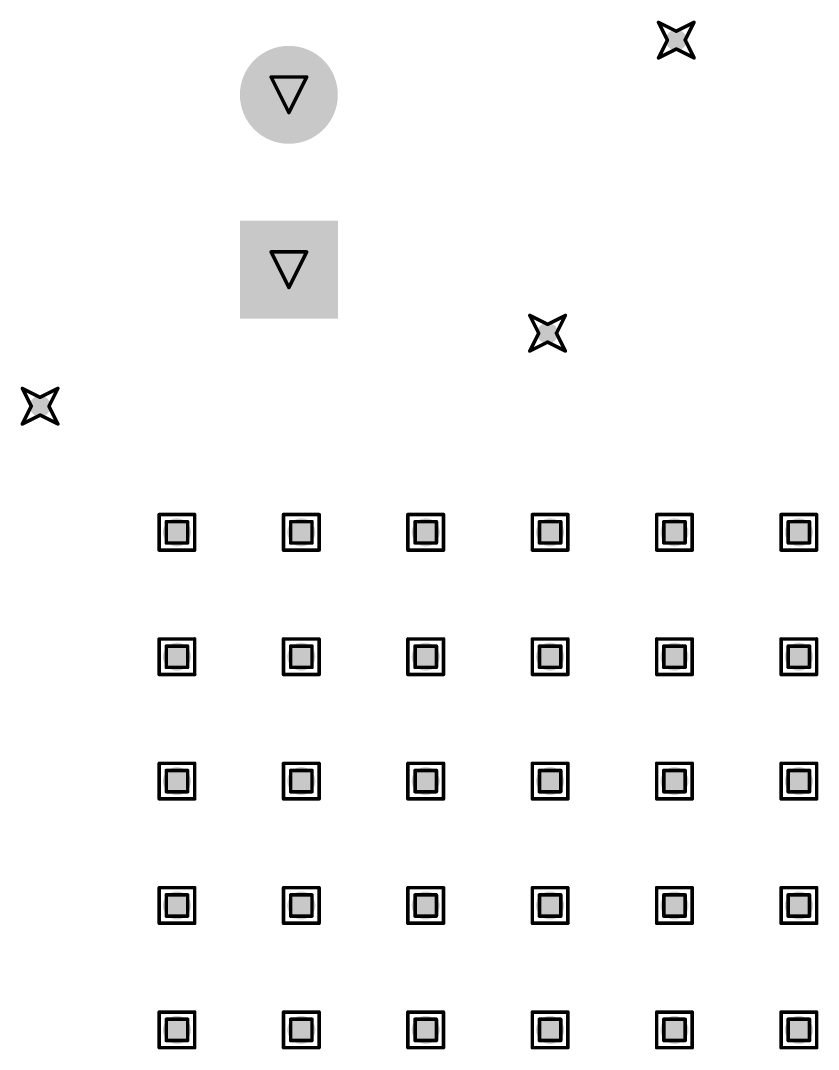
# Model space of a CAD drawing. Header units: millimetres. Extents: x -25 to 478, y -31 to 252.
# Drawn here: x 119.76 to 131.17, y 18.89 to 33.6 of the extents above; entities that cross this region are included whole.
import ezdxf

# ---------------------------------------------------------------- set-up
doc = ezdxf.new("R2010")
doc.units = ezdxf.units.MM
for name, color, linetype in [('DrillDrawing', 1, 'Continuous'), ('MultiLayer', 9, 'Continuous'), ('PadHoleLayer', 156, 'Continuous'), ('ViaHoleLayer', 16, 'Continuous')]:
    doc.layers.add(name, color=color, linetype=linetype)

# ---------------------------------------------------------------- blocks, each defined once
blk = doc.blocks.new('JST_B2B_EH_A_1499')
at = {"layer": 'MultiLayer'}
blk.add_hatch(color=9, dxfattribs=at).paths.add_polyline_path([(-1.95, 0.7), (-0.55, 0.7), (-0.55, -0.7), (-1.95, -0.7)])
h = blk.add_hatch(color=9, dxfattribs=at)
edge = h.paths.add_edge_path()
edge.add_arc((1.25, 0), 0.7, 0, 360)
at = {"layer": 'PadHoleLayer'}
h = blk.add_hatch(color=156, dxfattribs=at)
edge = h.paths.add_edge_path()
edge.add_arc((-1.25, 0), 0.45, 0, 360)
h = blk.add_hatch(color=156, dxfattribs=at)
edge = h.paths.add_edge_path()
edge.add_arc((1.25, 0), 0.45, 0, 360)

msp = doc.modelspace()

# ---------------------------------------------------------------- hatches: boundary and pattern name
at = {"layer": 'ViaHoleLayer'}
h = msp.add_hatch(color=16, dxfattribs=at)
edge = h.paths.add_edge_path()
edge.add_arc((129.134, 33.321), 0.15, 0, 360)
h = msp.add_hatch(color=16, dxfattribs=at)
edge = h.paths.add_edge_path()
edge.add_arc((127.294, 29.131), 0.15, 0, 360)
h = msp.add_hatch(color=16, dxfattribs=at)
edge = h.paths.add_edge_path()
edge.add_arc((120.04, 28.088), 0.15, 0, 360)
h = msp.add_hatch(color=16, dxfattribs=at)
edge = h.paths.add_edge_path()
edge.add_arc((121.996, 26.285), 0.2, 0, 360)
h = msp.add_hatch(color=16, dxfattribs=at)
edge = h.paths.add_edge_path()
edge.add_arc((123.774, 26.285), 0.2, 0, 360)
h = msp.add_hatch(color=16, dxfattribs=at)
edge = h.paths.add_edge_path()
edge.add_arc((125.552, 26.285), 0.2, 0, 360)
h = msp.add_hatch(color=16, dxfattribs=at)
edge = h.paths.add_edge_path()
edge.add_arc((127.33, 26.285), 0.2, 0, 360)
h = msp.add_hatch(color=16, dxfattribs=at)
edge = h.paths.add_edge_path()
edge.add_arc((129.108, 26.285), 0.2, 0, 360)
h = msp.add_hatch(color=16, dxfattribs=at)
edge = h.paths.add_edge_path()
edge.add_arc((130.886, 26.285), 0.2, 0, 360)
h = msp.add_hatch(color=16, dxfattribs=at)
edge = h.paths.add_edge_path()
edge.add_arc((121.996, 24.507), 0.2, 0, 360)
h = msp.add_hatch(color=16, dxfattribs=at)
edge = h.paths.add_edge_path()
edge.add_arc((123.774, 24.507), 0.2, 0, 360)
h = msp.add_hatch(color=16, dxfattribs=at)
edge = h.paths.add_edge_path()
edge.add_arc((125.552, 24.507), 0.2, 0, 360)
h = msp.add_hatch(color=16, dxfattribs=at)
edge = h.paths.add_edge_path()
edge.add_arc((127.33, 24.507), 0.2, 0, 360)
h = msp.add_hatch(color=16, dxfattribs=at)
edge = h.paths.add_edge_path()
edge.add_arc((129.108, 24.507), 0.2, 0, 360)
h = msp.add_hatch(color=16, dxfattribs=at)
edge = h.paths.add_edge_path()
edge.add_arc((130.886, 24.507), 0.2, 0, 360)
h = msp.add_hatch(color=16, dxfattribs=at)
edge = h.paths.add_edge_path()
edge.add_arc((121.996, 22.729), 0.2, 0, 360)
h = msp.add_hatch(color=16, dxfattribs=at)
edge = h.paths.add_edge_path()
edge.add_arc((123.774, 22.729), 0.2, 0, 360)
h = msp.add_hatch(color=16, dxfattribs=at)
edge = h.paths.add_edge_path()
edge.add_arc((125.552, 22.729), 0.2, 0, 360)
h = msp.add_hatch(color=16, dxfattribs=at)
edge = h.paths.add_edge_path()
edge.add_arc((127.33, 22.729), 0.2, 0, 360)
h = msp.add_hatch(color=16, dxfattribs=at)
edge = h.paths.add_edge_path()
edge.add_arc((129.108, 22.729), 0.2, 0, 360)
h = msp.add_hatch(color=16, dxfattribs=at)
edge = h.paths.add_edge_path()
edge.add_arc((130.886, 22.729), 0.2, 0, 360)
h = msp.add_hatch(color=16, dxfattribs=at)
edge = h.paths.add_edge_path()
edge.add_arc((121.996, 20.951), 0.2, 0, 360)
h = msp.add_hatch(color=16, dxfattribs=at)
edge = h.paths.add_edge_path()
edge.add_arc((123.774, 20.951), 0.2, 0, 360)
h = msp.add_hatch(color=16, dxfattribs=at)
edge = h.paths.add_edge_path()
edge.add_arc((125.552, 20.951), 0.2, 0, 360)
h = msp.add_hatch(color=16, dxfattribs=at)
edge = h.paths.add_edge_path()
edge.add_arc((127.33, 20.951), 0.2, 0, 360)
h = msp.add_hatch(color=16, dxfattribs=at)
edge = h.paths.add_edge_path()
edge.add_arc((129.108, 20.951), 0.2, 0, 360)
h = msp.add_hatch(color=16, dxfattribs=at)
edge = h.paths.add_edge_path()
edge.add_arc((130.886, 20.951), 0.2, 0, 360)
h = msp.add_hatch(color=16, dxfattribs=at)
edge = h.paths.add_edge_path()
edge.add_arc((121.996, 19.173), 0.2, 0, 360)
h = msp.add_hatch(color=16, dxfattribs=at)
edge = h.paths.add_edge_path()
edge.add_arc((123.774, 19.173), 0.2, 0, 360)
h = msp.add_hatch(color=16, dxfattribs=at)
edge = h.paths.add_edge_path()
edge.add_arc((125.552, 19.173), 0.2, 0, 360)
h = msp.add_hatch(color=16, dxfattribs=at)
edge = h.paths.add_edge_path()
edge.add_arc((127.33, 19.173), 0.2, 0, 360)
h = msp.add_hatch(color=16, dxfattribs=at)
edge = h.paths.add_edge_path()
edge.add_arc((129.108, 19.173), 0.2, 0, 360)
h = msp.add_hatch(color=16, dxfattribs=at)
edge = h.paths.add_edge_path()
edge.add_arc((130.886, 19.173), 0.2, 0, 360)

# ---------------------------------------------------------------- linework, layer by layer
at = {"layer": 'DrillDrawing', "const_width": 0.0508}
for points in [[(128.88, 33.575), (129.134, 33.448)], [(128.88, 33.575), (129.007, 33.321)], [(129.134, 33.448), (129.388, 33.575)], [(129.261, 33.321), (129.388, 33.575)], [(128.88, 33.067), (129.007, 33.321)], [(129.261, 33.321), (129.388, 33.067)], [(128.88, 33.067), (129.134, 33.194)], [(129.134, 33.194), (129.388, 33.067)], [(123.342, 32.793), (123.85, 32.793)], [(123.342, 32.793), (123.596, 32.285)], [(123.596, 32.285), (123.85, 32.793)], [(123.342, 30.293), (123.85, 30.293)], [(123.342, 30.293), (123.596, 29.785)], [(123.596, 29.785), (123.85, 30.293)], [(127.04, 29.385), (127.294, 29.258)], [(127.04, 29.385), (127.167, 29.131)], [(127.294, 29.258), (127.548, 29.385)], [(127.421, 29.131), (127.548, 29.385)], [(127.04, 28.877), (127.167, 29.131)], [(127.421, 29.131), (127.548, 28.877)], [(127.04, 28.877), (127.294, 29.004)], [(127.294, 29.004), (127.548, 28.877)], [(119.786, 28.342), (120.04, 28.215)], [(119.786, 28.342), (119.913, 28.088)], [(120.04, 28.215), (120.294, 28.342)], [(120.167, 28.088), (120.294, 28.342)], [(119.786, 27.834), (119.913, 28.088)], [(120.167, 28.088), (120.294, 27.834)], [(119.786, 27.834), (120.04, 27.961)], [(120.04, 27.961), (120.294, 27.834)], [(121.742, 26.539), (122.25, 26.539)], [(121.742, 26.031), (121.742, 26.539)], [(122.25, 26.031), (122.25, 26.539)], [(123.52, 26.539), (124.028, 26.539)], [(123.52, 26.031), (123.52, 26.539)], [(124.028, 26.031), (124.028, 26.539)], [(125.298, 26.539), (125.806, 26.539)], [(125.298, 26.031), (125.298, 26.539)], [(125.806, 26.031), (125.806, 26.539)], [(127.076, 26.539), (127.584, 26.539)], [(127.076, 26.031), (127.076, 26.539)], [(127.584, 26.031), (127.584, 26.539)], [(128.854, 26.539), (129.362, 26.539)], [(128.854, 26.031), (128.854, 26.539)], [(129.362, 26.031), (129.362, 26.539)], [(130.632, 26.539), (131.14, 26.539)], [(130.632, 26.031), (130.632, 26.539)], [(131.14, 26.031), (131.14, 26.539)], [(121.844, 26.437), (122.149, 26.437)], [(121.844, 26.133), (121.844, 26.437)], [(122.149, 26.133), (122.149, 26.437)], [(123.622, 26.437), (123.927, 26.437)], [(123.622, 26.133), (123.622, 26.437)], [(123.927, 26.133), (123.927, 26.437)], [(125.4, 26.437), (125.705, 26.437)], [(125.4, 26.133), (125.4, 26.437)], [(125.705, 26.133), (125.705, 26.437)], [(127.178, 26.437), (127.483, 26.437)], [(127.178, 26.133), (127.178, 26.437)], [(127.483, 26.133), (127.483, 26.437)], [(128.956, 26.437), (129.261, 26.437)], [(128.956, 26.133), (128.956, 26.437)], [(129.261, 26.133), (129.261, 26.437)], [(130.734, 26.437), (131.039, 26.437)], [(130.734, 26.133), (130.734, 26.437)], [(131.039, 26.133), (131.039, 26.437)], [(121.742, 26.031), (122.25, 26.031)], [(121.844, 26.133), (122.149, 26.133)], [(123.52, 26.031), (124.028, 26.031)], [(123.622, 26.133), (123.927, 26.133)], [(125.298, 26.031), (125.806, 26.031)], [(125.4, 26.133), (125.705, 26.133)], [(127.076, 26.031), (127.584, 26.031)], [(127.178, 26.133), (127.483, 26.133)], [(128.854, 26.031), (129.362, 26.031)], [(128.956, 26.133), (129.261, 26.133)], [(130.632, 26.031), (131.14, 26.031)], [(130.734, 26.133), (131.039, 26.133)], [(121.742, 24.761), (122.25, 24.761)], [(121.742, 24.253), (121.742, 24.761)], [(122.25, 24.253), (122.25, 24.761)], [(123.52, 24.761), (124.028, 24.761)], [(123.52, 24.253), (123.52, 24.761)], [(124.028, 24.253), (124.028, 24.761)], [(125.298, 24.761), (125.806, 24.761)], [(125.298, 24.253), (125.298, 24.761)], [(125.806, 24.253), (125.806, 24.761)], [(127.076, 24.761), (127.584, 24.761)], [(127.076, 24.253), (127.076, 24.761)], [(127.584, 24.253), (127.584, 24.761)], [(128.854, 24.761), (129.362, 24.761)], [(128.854, 24.253), (128.854, 24.761)], [(129.362, 24.253), (129.362, 24.761)], [(130.632, 24.761), (131.14, 24.761)], [(130.632, 24.253), (130.632, 24.761)], [(131.14, 24.253), (131.14, 24.761)], [(121.844, 24.659), (122.149, 24.659)], [(121.844, 24.355), (121.844, 24.659)], [(122.149, 24.355), (122.149, 24.659)], [(123.622, 24.659), (123.927, 24.659)], [(123.622, 24.355), (123.622, 24.659)], [(123.927, 24.355), (123.927, 24.659)], [(125.4, 24.659), (125.705, 24.659)], [(125.4, 24.355), (125.4, 24.659)], [(125.705, 24.355), (125.705, 24.659)], [(127.178, 24.659), (127.483, 24.659)], [(127.178, 24.355), (127.178, 24.659)], [(127.483, 24.355), (127.483, 24.659)], [(128.956, 24.659), (129.261, 24.659)], [(128.956, 24.355), (128.956, 24.659)], [(129.261, 24.355), (129.261, 24.659)], [(130.734, 24.659), (131.039, 24.659)], [(130.734, 24.355), (130.734, 24.659)], [(131.039, 24.355), (131.039, 24.659)], [(121.742, 24.253), (122.25, 24.253)], [(121.844, 24.355), (122.149, 24.355)], [(123.52, 24.253), (124.028, 24.253)], [(123.622, 24.355), (123.927, 24.355)], [(125.298, 24.253), (125.806, 24.253)], [(125.4, 24.355), (125.705, 24.355)], [(127.076, 24.253), (127.584, 24.253)], [(127.178, 24.355), (127.483, 24.355)], [(128.854, 24.253), (129.362, 24.253)], [(128.956, 24.355), (129.261, 24.355)], [(130.632, 24.253), (131.14, 24.253)], [(130.734, 24.355), (131.039, 24.355)], [(121.742, 22.983), (122.25, 22.983)], [(121.742, 22.475), (121.742, 22.983)], [(122.25, 22.475), (122.25, 22.983)], [(123.52, 22.983), (124.028, 22.983)], [(123.52, 22.475), (123.52, 22.983)], [(124.028, 22.475), (124.028, 22.983)], [(125.298, 22.983), (125.806, 22.983)], [(125.298, 22.475), (125.298, 22.983)], [(125.806, 22.475), (125.806, 22.983)], [(127.076, 22.983), (127.584, 22.983)], [(127.076, 22.475), (127.076, 22.983)], [(127.584, 22.475), (127.584, 22.983)], [(128.854, 22.983), (129.362, 22.983)], [(128.854, 22.475), (128.854, 22.983)], [(129.362, 22.475), (129.362, 22.983)], [(130.632, 22.983), (131.14, 22.983)], [(130.632, 22.475), (130.632, 22.983)], [(131.14, 22.475), (131.14, 22.983)], [(121.844, 22.881), (122.149, 22.881)], [(121.844, 22.577), (121.844, 22.881)], [(122.149, 22.577), (122.149, 22.881)], [(123.622, 22.881), (123.927, 22.881)], [(123.622, 22.577), (123.622, 22.881)], [(123.927, 22.577), (123.927, 22.881)], [(125.4, 22.881), (125.705, 22.881)], [(125.4, 22.577), (125.4, 22.881)], [(125.705, 22.577), (125.705, 22.881)], [(127.178, 22.881), (127.483, 22.881)], [(127.178, 22.577), (127.178, 22.881)], [(127.483, 22.577), (127.483, 22.881)], [(128.956, 22.881), (129.261, 22.881)], [(128.956, 22.577), (128.956, 22.881)], [(129.261, 22.577), (129.261, 22.881)], [(130.734, 22.881), (131.039, 22.881)], [(130.734, 22.577), (130.734, 22.881)], [(131.039, 22.577), (131.039, 22.881)], [(121.844, 22.577), (122.149, 22.577)], [(123.622, 22.577), (123.927, 22.577)], [(125.4, 22.577), (125.705, 22.577)], [(127.178, 22.577), (127.483, 22.577)], [(128.956, 22.577), (129.261, 22.577)], [(130.734, 22.577), (131.039, 22.577)], [(121.742, 22.475), (122.25, 22.475)], [(123.52, 22.475), (124.028, 22.475)], [(125.298, 22.475), (125.806, 22.475)], [(127.076, 22.475), (127.584, 22.475)], [(128.854, 22.475), (129.362, 22.475)], [(130.632, 22.475), (131.14, 22.475)], [(121.742, 21.205), (122.25, 21.205)], [(121.742, 20.697), (121.742, 21.205)], [(122.25, 20.697), (122.25, 21.205)], [(123.52, 21.205), (124.028, 21.205)], [(123.52, 20.697), (123.52, 21.205)], [(124.028, 20.697), (124.028, 21.205)], [(125.298, 21.205), (125.806, 21.205)], [(125.298, 20.697), (125.298, 21.205)], [(125.806, 20.697), (125.806, 21.205)], [(127.076, 21.205), (127.584, 21.205)], [(127.076, 20.697), (127.076, 21.205)], [(127.584, 20.697), (127.584, 21.205)], [(128.854, 21.205), (129.362, 21.205)], [(128.854, 20.697), (128.854, 21.205)], [(129.362, 20.697), (129.362, 21.205)], [(130.632, 21.205), (131.14, 21.205)], [(130.632, 20.697), (130.632, 21.205)], [(131.14, 20.697), (131.14, 21.205)], [(121.844, 21.103), (122.149, 21.103)], [(121.844, 20.799), (121.844, 21.103)], [(122.149, 20.799), (122.149, 21.103)], [(123.622, 21.103), (123.927, 21.103)], [(123.622, 20.799), (123.622, 21.103)], [(123.927, 20.799), (123.927, 21.103)], [(125.4, 21.103), (125.705, 21.103)], [(125.4, 20.799), (125.4, 21.103)], [(125.705, 20.799), (125.705, 21.103)], [(127.178, 21.103), (127.483, 21.103)], [(127.178, 20.799), (127.178, 21.103)], [(127.483, 20.799), (127.483, 21.103)], [(128.956, 21.103), (129.261, 21.103)], [(128.956, 20.799), (128.956, 21.103)], [(129.261, 20.799), (129.261, 21.103)], [(130.734, 21.103), (131.039, 21.103)], [(130.734, 20.799), (130.734, 21.103)], [(131.039, 20.799), (131.039, 21.103)], [(121.844, 20.799), (122.149, 20.799)], [(123.622, 20.799), (123.927, 20.799)], [(125.4, 20.799), (125.705, 20.799)], [(127.178, 20.799), (127.483, 20.799)], [(128.956, 20.799), (129.261, 20.799)], [(130.734, 20.799), (131.039, 20.799)], [(121.742, 20.697), (122.25, 20.697)], [(123.52, 20.697), (124.028, 20.697)], [(125.298, 20.697), (125.806, 20.697)], [(127.076, 20.697), (127.584, 20.697)], [(128.854, 20.697), (129.362, 20.697)], [(130.632, 20.697), (131.14, 20.697)], [(121.742, 19.427), (122.25, 19.427)], [(121.742, 18.919), (121.742, 19.427)], [(122.25, 18.919), (122.25, 19.427)], [(123.52, 19.427), (124.028, 19.427)], [(123.52, 18.919), (123.52, 19.427)], [(124.028, 18.919), (124.028, 19.427)], [(125.298, 19.427), (125.806, 19.427)], [(125.298, 18.919), (125.298, 19.427)], [(125.806, 18.919), (125.806, 19.427)], [(127.076, 19.427), (127.584, 19.427)], [(127.076, 18.919), (127.076, 19.427)], [(127.584, 18.919), (127.584, 19.427)], [(128.854, 19.427), (129.362, 19.427)], [(128.854, 18.919), (128.854, 19.427)], [(129.362, 18.919), (129.362, 19.427)], [(130.632, 19.427), (131.14, 19.427)], [(130.632, 18.919), (130.632, 19.427)], [(131.14, 18.919), (131.14, 19.427)], [(121.844, 19.325), (122.149, 19.325)], [(121.844, 19.021), (121.844, 19.325)], [(122.149, 19.021), (122.149, 19.325)], [(123.622, 19.325), (123.927, 19.325)], [(123.622, 19.021), (123.622, 19.325)], [(123.927, 19.021), (123.927, 19.325)], [(125.4, 19.325), (125.705, 19.325)], [(125.4, 19.021), (125.4, 19.325)], [(125.705, 19.021), (125.705, 19.325)], [(127.178, 19.325), (127.483, 19.325)], [(127.178, 19.021), (127.178, 19.325)], [(127.483, 19.021), (127.483, 19.325)], [(128.956, 19.325), (129.261, 19.325)], [(128.956, 19.021), (128.956, 19.325)], [(129.261, 19.021), (129.261, 19.325)], [(130.734, 19.325), (131.039, 19.325)], [(130.734, 19.021), (130.734, 19.325)], [(131.039, 19.021), (131.039, 19.325)], [(121.844, 19.021), (122.149, 19.021)], [(123.622, 19.021), (123.927, 19.021)], [(125.4, 19.021), (125.705, 19.021)], [(127.178, 19.021), (127.483, 19.021)], [(128.956, 19.021), (129.261, 19.021)], [(130.734, 19.021), (131.039, 19.021)], [(121.742, 18.919), (122.25, 18.919)], [(123.52, 18.919), (124.028, 18.919)], [(125.298, 18.919), (125.806, 18.919)], [(127.076, 18.919), (127.584, 18.919)], [(128.854, 18.919), (129.362, 18.919)], [(130.632, 18.919), (131.14, 18.919)]]:
    msp.add_lwpolyline(points, dxfattribs=at)
at = {"layer": 'DrillDrawing', "const_width": 0.0254}
for points in [[(128.867, 33.575, 1), (128.892, 33.575, 1)], [(128.867, 33.575, 1), (128.892, 33.575, 1)], [(129.375, 33.575, 1), (129.4, 33.575, 1)], [(129.375, 33.575, 1), (129.4, 33.575, 1)], [(129.121, 33.448, 1), (129.146, 33.448, 1)], [(129.121, 33.448, 1), (129.146, 33.448, 1)], [(128.994, 33.321, 1), (129.019, 33.321, 1)], [(128.994, 33.321, 1), (129.019, 33.321, 1)], [(129.248, 33.321, 1), (129.273, 33.321, 1)], [(129.248, 33.321, 1), (129.273, 33.321, 1)], [(128.867, 33.067, 1), (128.892, 33.067, 1)], [(128.867, 33.067, 1), (128.892, 33.067, 1)], [(129.121, 33.194, 1), (129.146, 33.194, 1)], [(129.121, 33.194, 1), (129.146, 33.194, 1)], [(129.375, 33.067, 1), (129.4, 33.067, 1)], [(129.375, 33.067, 1), (129.4, 33.067, 1)], [(123.33, 32.793, 1), (123.355, 32.793, 1)], [(123.33, 32.793, 1), (123.355, 32.793, 1)], [(123.838, 32.793, 1), (123.863, 32.793, 1)], [(123.838, 32.793, 1), (123.863, 32.793, 1)], [(123.584, 32.285, 1), (123.609, 32.285, 1)], [(123.584, 32.285, 1), (123.609, 32.285, 1)], [(123.33, 30.293, 1), (123.355, 30.293, 1)], [(123.33, 30.293, 1), (123.355, 30.293, 1)], [(123.838, 30.293, 1), (123.863, 30.293, 1)], [(123.838, 30.293, 1), (123.863, 30.293, 1)], [(123.584, 29.785, 1), (123.609, 29.785, 1)], [(123.584, 29.785, 1), (123.609, 29.785, 1)], [(127.027, 29.385, 1), (127.053, 29.385, 1)], [(127.027, 29.385, 1), (127.053, 29.385, 1)], [(127.281, 29.258, 1), (127.307, 29.258, 1)], [(127.281, 29.258, 1), (127.307, 29.258, 1)], [(127.535, 29.385, 1), (127.561, 29.385, 1)], [(127.535, 29.385, 1), (127.561, 29.385, 1)], [(127.154, 29.131, 1), (127.18, 29.131, 1)], [(127.154, 29.131, 1), (127.18, 29.131, 1)], [(127.408, 29.131, 1), (127.434, 29.131, 1)], [(127.408, 29.131, 1), (127.434, 29.131, 1)], [(127.281, 29.004, 1), (127.307, 29.004, 1)], [(127.281, 29.004, 1), (127.307, 29.004, 1)], [(127.027, 28.877, 1), (127.053, 28.877, 1)], [(127.027, 28.877, 1), (127.053, 28.877, 1)], [(127.535, 28.877, 1), (127.561, 28.877, 1)], [(127.535, 28.877, 1), (127.561, 28.877, 1)], [(119.774, 28.342, 1), (119.799, 28.342, 1)], [(119.774, 28.342, 1), (119.799, 28.342, 1)], [(120.028, 28.215, 1), (120.053, 28.215, 1)], [(120.028, 28.215, 1), (120.053, 28.215, 1)], [(120.282, 28.342, 1), (120.307, 28.342, 1)], [(120.282, 28.342, 1), (120.307, 28.342, 1)], [(119.901, 28.088, 1), (119.926, 28.088, 1)], [(119.901, 28.088, 1), (119.926, 28.088, 1)], [(120.155, 28.088, 1), (120.18, 28.088, 1)], [(120.155, 28.088, 1), (120.18, 28.088, 1)], [(120.028, 27.961, 1), (120.053, 27.961, 1)], [(120.028, 27.961, 1), (120.053, 27.961, 1)], [(119.774, 27.834, 1), (119.799, 27.834, 1)], [(119.774, 27.834, 1), (119.799, 27.834, 1)], [(120.282, 27.834, 1), (120.307, 27.834, 1)], [(120.282, 27.834, 1), (120.307, 27.834, 1)], [(121.73, 26.539, 1), (121.755, 26.539, 1)], [(121.73, 26.539, 1), (121.755, 26.539, 1)], [(122.237, 26.539, 1), (122.263, 26.539, 1)], [(122.237, 26.539, 1), (122.263, 26.539, 1)], [(123.507, 26.539, 1), (123.533, 26.539, 1)], [(123.507, 26.539, 1), (123.533, 26.539, 1)], [(124.016, 26.539, 1), (124.041, 26.539, 1)], [(124.016, 26.539, 1), (124.041, 26.539, 1)], [(125.285, 26.539, 1), (125.311, 26.539, 1)], [(125.285, 26.539, 1), (125.311, 26.539, 1)], [(125.793, 26.539, 1), (125.819, 26.539, 1)], [(125.793, 26.539, 1), (125.819, 26.539, 1)], [(127.064, 26.539, 1), (127.089, 26.539, 1)], [(127.064, 26.539, 1), (127.089, 26.539, 1)], [(127.572, 26.539, 1), (127.597, 26.539, 1)], [(127.572, 26.539, 1), (127.597, 26.539, 1)], [(128.841, 26.539, 1), (128.867, 26.539, 1)], [(128.841, 26.539, 1), (128.867, 26.539, 1)], [(129.35, 26.539, 1), (129.375, 26.539, 1)], [(129.35, 26.539, 1), (129.375, 26.539, 1)], [(130.619, 26.539, 1), (130.645, 26.539, 1)], [(130.619, 26.539, 1), (130.645, 26.539, 1)], [(131.127, 26.539, 1), (131.153, 26.539, 1)], [(131.127, 26.539, 1), (131.153, 26.539, 1)], [(121.831, 26.437, 1), (121.856, 26.437, 1)], [(121.831, 26.437, 1), (121.856, 26.437, 1)], [(122.136, 26.437, 1), (122.161, 26.437, 1)], [(122.136, 26.437, 1), (122.161, 26.437, 1)], [(123.609, 26.437, 1), (123.635, 26.437, 1)], [(123.609, 26.437, 1), (123.635, 26.437, 1)], [(123.914, 26.437, 1), (123.939, 26.437, 1)], [(123.914, 26.437, 1), (123.939, 26.437, 1)], [(125.387, 26.437, 1), (125.412, 26.437, 1)], [(125.387, 26.437, 1), (125.412, 26.437, 1)], [(125.692, 26.437, 1), (125.717, 26.437, 1)], [(125.692, 26.437, 1), (125.717, 26.437, 1)], [(127.165, 26.437, 1), (127.191, 26.437, 1)], [(127.165, 26.437, 1), (127.191, 26.437, 1)], [(127.47, 26.437, 1), (127.495, 26.437, 1)], [(127.47, 26.437, 1), (127.495, 26.437, 1)], [(128.943, 26.437, 1), (128.969, 26.437, 1)], [(128.943, 26.437, 1), (128.969, 26.437, 1)], [(129.248, 26.437, 1), (129.273, 26.437, 1)], [(129.248, 26.437, 1), (129.273, 26.437, 1)], [(130.721, 26.437, 1), (130.746, 26.437, 1)], [(130.721, 26.437, 1), (130.746, 26.437, 1)], [(131.026, 26.437, 1), (131.051, 26.437, 1)], [(131.026, 26.437, 1), (131.051, 26.437, 1)], [(121.73, 26.031, 1), (121.755, 26.031, 1)], [(121.73, 26.031, 1), (121.755, 26.031, 1)], [(121.831, 26.133, 1), (121.856, 26.133, 1)], [(121.831, 26.133, 1), (121.856, 26.133, 1)], [(122.136, 26.133, 1), (122.161, 26.133, 1)], [(122.136, 26.133, 1), (122.161, 26.133, 1)], [(122.237, 26.031, 1), (122.263, 26.031, 1)], [(122.237, 26.031, 1), (122.263, 26.031, 1)], [(123.507, 26.031, 1), (123.533, 26.031, 1)], [(123.507, 26.031, 1), (123.533, 26.031, 1)], [(123.609, 26.133, 1), (123.635, 26.133, 1)], [(123.609, 26.133, 1), (123.635, 26.133, 1)], [(123.914, 26.133, 1), (123.939, 26.133, 1)], [(123.914, 26.133, 1), (123.939, 26.133, 1)], [(124.016, 26.031, 1), (124.041, 26.031, 1)], [(124.016, 26.031, 1), (124.041, 26.031, 1)], [(125.285, 26.031, 1), (125.311, 26.031, 1)], [(125.285, 26.031, 1), (125.311, 26.031, 1)], [(125.387, 26.133, 1), (125.412, 26.133, 1)], [(125.387, 26.133, 1), (125.412, 26.133, 1)], [(125.692, 26.133, 1), (125.717, 26.133, 1)], [(125.692, 26.133, 1), (125.717, 26.133, 1)], [(125.793, 26.031, 1), (125.819, 26.031, 1)], [(125.793, 26.031, 1), (125.819, 26.031, 1)], [(127.064, 26.031, 1), (127.089, 26.031, 1)], [(127.064, 26.031, 1), (127.089, 26.031, 1)], [(127.165, 26.133, 1), (127.191, 26.133, 1)], [(127.165, 26.133, 1), (127.191, 26.133, 1)], [(127.47, 26.133, 1), (127.495, 26.133, 1)], [(127.47, 26.133, 1), (127.495, 26.133, 1)], [(127.572, 26.031, 1), (127.597, 26.031, 1)], [(127.572, 26.031, 1), (127.597, 26.031, 1)], [(128.841, 26.031, 1), (128.867, 26.031, 1)], [(128.841, 26.031, 1), (128.867, 26.031, 1)], [(128.943, 26.133, 1), (128.969, 26.133, 1)], [(128.943, 26.133, 1), (128.969, 26.133, 1)], [(129.248, 26.133, 1), (129.273, 26.133, 1)], [(129.248, 26.133, 1), (129.273, 26.133, 1)], [(129.35, 26.031, 1), (129.375, 26.031, 1)], [(129.35, 26.031, 1), (129.375, 26.031, 1)], [(130.619, 26.031, 1), (130.645, 26.031, 1)], [(130.619, 26.031, 1), (130.645, 26.031, 1)], [(130.721, 26.133, 1), (130.746, 26.133, 1)], [(130.721, 26.133, 1), (130.746, 26.133, 1)], [(131.026, 26.133, 1), (131.051, 26.133, 1)], [(131.026, 26.133, 1), (131.051, 26.133, 1)], [(131.127, 26.031, 1), (131.153, 26.031, 1)], [(131.127, 26.031, 1), (131.153, 26.031, 1)], [(121.73, 24.761, 1), (121.755, 24.761, 1)], [(121.73, 24.761, 1), (121.755, 24.761, 1)], [(122.237, 24.761, 1), (122.263, 24.761, 1)], [(122.237, 24.761, 1), (122.263, 24.761, 1)], [(123.507, 24.761, 1), (123.533, 24.761, 1)], [(123.507, 24.761, 1), (123.533, 24.761, 1)], [(124.016, 24.761, 1), (124.041, 24.761, 1)], [(124.016, 24.761, 1), (124.041, 24.761, 1)], [(125.285, 24.761, 1), (125.311, 24.761, 1)], [(125.285, 24.761, 1), (125.311, 24.761, 1)], [(125.793, 24.761, 1), (125.819, 24.761, 1)], [(125.793, 24.761, 1), (125.819, 24.761, 1)], [(127.064, 24.761, 1), (127.089, 24.761, 1)], [(127.064, 24.761, 1), (127.089, 24.761, 1)], [(127.572, 24.761, 1), (127.597, 24.761, 1)], [(127.572, 24.761, 1), (127.597, 24.761, 1)], [(128.841, 24.761, 1), (128.867, 24.761, 1)], [(128.841, 24.761, 1), (128.867, 24.761, 1)], [(129.35, 24.761, 1), (129.375, 24.761, 1)], [(129.35, 24.761, 1), (129.375, 24.761, 1)], [(130.619, 24.761, 1), (130.645, 24.761, 1)], [(130.619, 24.761, 1), (130.645, 24.761, 1)], [(131.127, 24.761, 1), (131.153, 24.761, 1)], [(131.127, 24.761, 1), (131.153, 24.761, 1)], [(121.831, 24.659, 1), (121.856, 24.659, 1)], [(121.831, 24.659, 1), (121.856, 24.659, 1)], [(122.136, 24.659, 1), (122.161, 24.659, 1)], [(122.136, 24.659, 1), (122.161, 24.659, 1)], [(123.609, 24.659, 1), (123.635, 24.659, 1)], [(123.609, 24.659, 1), (123.635, 24.659, 1)], [(123.914, 24.659, 1), (123.939, 24.659, 1)], [(123.914, 24.659, 1), (123.939, 24.659, 1)], [(125.387, 24.659, 1), (125.412, 24.659, 1)], [(125.387, 24.659, 1), (125.412, 24.659, 1)], [(125.692, 24.659, 1), (125.717, 24.659, 1)], [(125.692, 24.659, 1), (125.717, 24.659, 1)], [(127.165, 24.659, 1), (127.191, 24.659, 1)], [(127.165, 24.659, 1), (127.191, 24.659, 1)], [(127.47, 24.659, 1), (127.495, 24.659, 1)], [(127.47, 24.659, 1), (127.495, 24.659, 1)], [(128.943, 24.659, 1), (128.969, 24.659, 1)], [(128.943, 24.659, 1), (128.969, 24.659, 1)], [(129.248, 24.659, 1), (129.273, 24.659, 1)], [(129.248, 24.659, 1), (129.273, 24.659, 1)], [(130.721, 24.659, 1), (130.746, 24.659, 1)], [(130.721, 24.659, 1), (130.746, 24.659, 1)], [(131.026, 24.659, 1), (131.051, 24.659, 1)], [(131.026, 24.659, 1), (131.051, 24.659, 1)], [(121.73, 24.253, 1), (121.755, 24.253, 1)], [(121.73, 24.253, 1), (121.755, 24.253, 1)], [(121.831, 24.355, 1), (121.856, 24.355, 1)], [(121.831, 24.355, 1), (121.856, 24.355, 1)], [(122.136, 24.355, 1), (122.161, 24.355, 1)], [(122.136, 24.355, 1), (122.161, 24.355, 1)], [(122.237, 24.253, 1), (122.263, 24.253, 1)], [(122.237, 24.253, 1), (122.263, 24.253, 1)], [(123.507, 24.253, 1), (123.533, 24.253, 1)], [(123.507, 24.253, 1), (123.533, 24.253, 1)], [(123.609, 24.355, 1), (123.635, 24.355, 1)], [(123.609, 24.355, 1), (123.635, 24.355, 1)], [(123.914, 24.355, 1), (123.939, 24.355, 1)], [(123.914, 24.355, 1), (123.939, 24.355, 1)], [(124.016, 24.253, 1), (124.041, 24.253, 1)], [(124.016, 24.253, 1), (124.041, 24.253, 1)], [(125.285, 24.253, 1), (125.311, 24.253, 1)], [(125.285, 24.253, 1), (125.311, 24.253, 1)], [(125.387, 24.355, 1), (125.412, 24.355, 1)], [(125.387, 24.355, 1), (125.412, 24.355, 1)], [(125.692, 24.355, 1), (125.717, 24.355, 1)], [(125.692, 24.355, 1), (125.717, 24.355, 1)], [(125.793, 24.253, 1), (125.819, 24.253, 1)], [(125.793, 24.253, 1), (125.819, 24.253, 1)], [(127.064, 24.253, 1), (127.089, 24.253, 1)], [(127.064, 24.253, 1), (127.089, 24.253, 1)], [(127.165, 24.355, 1), (127.191, 24.355, 1)], [(127.165, 24.355, 1), (127.191, 24.355, 1)], [(127.47, 24.355, 1), (127.495, 24.355, 1)], [(127.47, 24.355, 1), (127.495, 24.355, 1)], [(127.572, 24.253, 1), (127.597, 24.253, 1)], [(127.572, 24.253, 1), (127.597, 24.253, 1)], [(128.841, 24.253, 1), (128.867, 24.253, 1)], [(128.841, 24.253, 1), (128.867, 24.253, 1)], [(128.943, 24.355, 1), (128.969, 24.355, 1)], [(128.943, 24.355, 1), (128.969, 24.355, 1)], [(129.248, 24.355, 1), (129.273, 24.355, 1)], [(129.248, 24.355, 1), (129.273, 24.355, 1)], [(129.35, 24.253, 1), (129.375, 24.253, 1)], [(129.35, 24.253, 1), (129.375, 24.253, 1)], [(130.619, 24.253, 1), (130.645, 24.253, 1)], [(130.619, 24.253, 1), (130.645, 24.253, 1)], [(130.721, 24.355, 1), (130.746, 24.355, 1)], [(130.721, 24.355, 1), (130.746, 24.355, 1)], [(131.026, 24.355, 1), (131.051, 24.355, 1)], [(131.026, 24.355, 1), (131.051, 24.355, 1)], [(131.127, 24.253, 1), (131.153, 24.253, 1)], [(131.127, 24.253, 1), (131.153, 24.253, 1)], [(121.73, 22.983, 1), (121.755, 22.983, 1)], [(121.73, 22.983, 1), (121.755, 22.983, 1)], [(122.237, 22.983, 1), (122.263, 22.983, 1)], [(122.237, 22.983, 1), (122.263, 22.983, 1)], [(123.507, 22.983, 1), (123.533, 22.983, 1)], [(123.507, 22.983, 1), (123.533, 22.983, 1)], [(124.016, 22.983, 1), (124.041, 22.983, 1)], [(124.016, 22.983, 1), (124.041, 22.983, 1)], [(125.285, 22.983, 1), (125.311, 22.983, 1)], [(125.285, 22.983, 1), (125.311, 22.983, 1)], [(125.793, 22.983, 1), (125.819, 22.983, 1)], [(125.793, 22.983, 1), (125.819, 22.983, 1)], [(127.064, 22.983, 1), (127.089, 22.983, 1)], [(127.064, 22.983, 1), (127.089, 22.983, 1)], [(127.572, 22.983, 1), (127.597, 22.983, 1)], [(127.572, 22.983, 1), (127.597, 22.983, 1)], [(128.841, 22.983, 1), (128.867, 22.983, 1)], [(128.841, 22.983, 1), (128.867, 22.983, 1)], [(129.35, 22.983, 1), (129.375, 22.983, 1)], [(129.35, 22.983, 1), (129.375, 22.983, 1)], [(130.619, 22.983, 1), (130.645, 22.983, 1)], [(130.619, 22.983, 1), (130.645, 22.983, 1)], [(131.127, 22.983, 1), (131.153, 22.983, 1)], [(131.127, 22.983, 1), (131.153, 22.983, 1)], [(121.831, 22.881, 1), (121.856, 22.881, 1)], [(121.831, 22.881, 1), (121.856, 22.881, 1)], [(122.136, 22.881, 1), (122.161, 22.881, 1)], [(122.136, 22.881, 1), (122.161, 22.881, 1)], [(123.609, 22.881, 1), (123.635, 22.881, 1)], [(123.609, 22.881, 1), (123.635, 22.881, 1)], [(123.914, 22.881, 1), (123.939, 22.881, 1)], [(123.914, 22.881, 1), (123.939, 22.881, 1)], [(125.387, 22.881, 1), (125.412, 22.881, 1)], [(125.387, 22.881, 1), (125.412, 22.881, 1)], [(125.692, 22.881, 1), (125.717, 22.881, 1)], [(125.692, 22.881, 1), (125.717, 22.881, 1)], [(127.165, 22.881, 1), (127.191, 22.881, 1)], [(127.165, 22.881, 1), (127.191, 22.881, 1)], [(127.47, 22.881, 1), (127.495, 22.881, 1)], [(127.47, 22.881, 1), (127.495, 22.881, 1)], [(128.943, 22.881, 1), (128.969, 22.881, 1)], [(128.943, 22.881, 1), (128.969, 22.881, 1)], [(129.248, 22.881, 1), (129.273, 22.881, 1)], [(129.248, 22.881, 1), (129.273, 22.881, 1)], [(130.721, 22.881, 1), (130.746, 22.881, 1)], [(130.721, 22.881, 1), (130.746, 22.881, 1)], [(131.026, 22.881, 1), (131.051, 22.881, 1)], [(131.026, 22.881, 1), (131.051, 22.881, 1)], [(121.831, 22.577, 1), (121.856, 22.577, 1)], [(121.831, 22.577, 1), (121.856, 22.577, 1)], [(122.136, 22.577, 1), (122.161, 22.577, 1)], [(122.136, 22.577, 1), (122.161, 22.577, 1)], [(123.609, 22.577, 1), (123.635, 22.577, 1)], [(123.609, 22.577, 1), (123.635, 22.577, 1)], [(123.914, 22.577, 1), (123.939, 22.577, 1)], [(123.914, 22.577, 1), (123.939, 22.577, 1)], [(125.387, 22.577, 1), (125.412, 22.577, 1)], [(125.387, 22.577, 1), (125.412, 22.577, 1)], [(125.692, 22.577, 1), (125.717, 22.577, 1)], [(125.692, 22.577, 1), (125.717, 22.577, 1)], [(127.165, 22.577, 1), (127.191, 22.577, 1)], [(127.165, 22.577, 1), (127.191, 22.577, 1)], [(127.47, 22.577, 1), (127.495, 22.577, 1)], [(127.47, 22.577, 1), (127.495, 22.577, 1)], [(128.943, 22.577, 1), (128.969, 22.577, 1)], [(128.943, 22.577, 1), (128.969, 22.577, 1)], [(129.248, 22.577, 1), (129.273, 22.577, 1)], [(129.248, 22.577, 1), (129.273, 22.577, 1)], [(130.721, 22.577, 1), (130.746, 22.577, 1)], [(130.721, 22.577, 1), (130.746, 22.577, 1)], [(131.026, 22.577, 1), (131.051, 22.577, 1)], [(131.026, 22.577, 1), (131.051, 22.577, 1)], [(121.73, 22.475, 1), (121.755, 22.475, 1)], [(121.73, 22.475, 1), (121.755, 22.475, 1)], [(122.237, 22.475, 1), (122.263, 22.475, 1)], [(122.237, 22.475, 1), (122.263, 22.475, 1)], [(123.507, 22.475, 1), (123.533, 22.475, 1)], [(123.507, 22.475, 1), (123.533, 22.475, 1)], [(124.016, 22.475, 1), (124.041, 22.475, 1)], [(124.016, 22.475, 1), (124.041, 22.475, 1)], [(125.285, 22.475, 1), (125.311, 22.475, 1)], [(125.285, 22.475, 1), (125.311, 22.475, 1)], [(125.793, 22.475, 1), (125.819, 22.475, 1)], [(125.793, 22.475, 1), (125.819, 22.475, 1)], [(127.064, 22.475, 1), (127.089, 22.475, 1)], [(127.064, 22.475, 1), (127.089, 22.475, 1)], [(127.572, 22.475, 1), (127.597, 22.475, 1)], [(127.572, 22.475, 1), (127.597, 22.475, 1)], [(128.841, 22.475, 1), (128.867, 22.475, 1)], [(128.841, 22.475, 1), (128.867, 22.475, 1)], [(129.35, 22.475, 1), (129.375, 22.475, 1)], [(129.35, 22.475, 1), (129.375, 22.475, 1)], [(130.619, 22.475, 1), (130.645, 22.475, 1)], [(130.619, 22.475, 1), (130.645, 22.475, 1)], [(131.127, 22.475, 1), (131.153, 22.475, 1)], [(131.127, 22.475, 1), (131.153, 22.475, 1)], [(121.73, 21.205, 1), (121.755, 21.205, 1)], [(121.73, 21.205, 1), (121.755, 21.205, 1)], [(122.237, 21.205, 1), (122.263, 21.205, 1)], [(122.237, 21.205, 1), (122.263, 21.205, 1)], [(123.507, 21.205, 1), (123.533, 21.205, 1)], [(123.507, 21.205, 1), (123.533, 21.205, 1)], [(124.016, 21.205, 1), (124.041, 21.205, 1)], [(124.016, 21.205, 1), (124.041, 21.205, 1)], [(125.285, 21.205, 1), (125.311, 21.205, 1)], [(125.285, 21.205, 1), (125.311, 21.205, 1)], [(125.793, 21.205, 1), (125.819, 21.205, 1)], [(125.793, 21.205, 1), (125.819, 21.205, 1)], [(127.064, 21.205, 1), (127.089, 21.205, 1)], [(127.064, 21.205, 1), (127.089, 21.205, 1)], [(127.572, 21.205, 1), (127.597, 21.205, 1)], [(127.572, 21.205, 1), (127.597, 21.205, 1)], [(128.841, 21.205, 1), (128.867, 21.205, 1)], [(128.841, 21.205, 1), (128.867, 21.205, 1)], [(129.35, 21.205, 1), (129.375, 21.205, 1)], [(129.35, 21.205, 1), (129.375, 21.205, 1)], [(130.619, 21.205, 1), (130.645, 21.205, 1)], [(130.619, 21.205, 1), (130.645, 21.205, 1)], [(131.127, 21.205, 1), (131.153, 21.205, 1)], [(131.127, 21.205, 1), (131.153, 21.205, 1)], [(121.831, 21.103, 1), (121.856, 21.103, 1)], [(121.831, 21.103, 1), (121.856, 21.103, 1)], [(122.136, 21.103, 1), (122.161, 21.103, 1)], [(122.136, 21.103, 1), (122.161, 21.103, 1)], [(123.609, 21.103, 1), (123.635, 21.103, 1)], [(123.609, 21.103, 1), (123.635, 21.103, 1)], [(123.914, 21.103, 1), (123.939, 21.103, 1)], [(123.914, 21.103, 1), (123.939, 21.103, 1)], [(125.387, 21.103, 1), (125.412, 21.103, 1)], [(125.387, 21.103, 1), (125.412, 21.103, 1)], [(125.692, 21.103, 1), (125.717, 21.103, 1)], [(125.692, 21.103, 1), (125.717, 21.103, 1)], [(127.165, 21.103, 1), (127.191, 21.103, 1)], [(127.165, 21.103, 1), (127.191, 21.103, 1)], [(127.47, 21.103, 1), (127.495, 21.103, 1)], [(127.47, 21.103, 1), (127.495, 21.103, 1)], [(128.943, 21.103, 1), (128.969, 21.103, 1)], [(128.943, 21.103, 1), (128.969, 21.103, 1)], [(129.248, 21.103, 1), (129.273, 21.103, 1)], [(129.248, 21.103, 1), (129.273, 21.103, 1)], [(130.721, 21.103, 1), (130.746, 21.103, 1)], [(130.721, 21.103, 1), (130.746, 21.103, 1)], [(131.026, 21.103, 1), (131.051, 21.103, 1)], [(131.026, 21.103, 1), (131.051, 21.103, 1)], [(121.831, 20.799, 1), (121.856, 20.799, 1)], [(121.831, 20.799, 1), (121.856, 20.799, 1)], [(122.136, 20.799, 1), (122.161, 20.799, 1)], [(122.136, 20.799, 1), (122.161, 20.799, 1)], [(123.609, 20.799, 1), (123.635, 20.799, 1)], [(123.609, 20.799, 1), (123.635, 20.799, 1)], [(123.914, 20.799, 1), (123.939, 20.799, 1)], [(123.914, 20.799, 1), (123.939, 20.799, 1)], [(125.387, 20.799, 1), (125.412, 20.799, 1)], [(125.387, 20.799, 1), (125.412, 20.799, 1)], [(125.692, 20.799, 1), (125.717, 20.799, 1)], [(125.692, 20.799, 1), (125.717, 20.799, 1)], [(127.165, 20.799, 1), (127.191, 20.799, 1)], [(127.165, 20.799, 1), (127.191, 20.799, 1)], [(127.47, 20.799, 1), (127.495, 20.799, 1)], [(127.47, 20.799, 1), (127.495, 20.799, 1)], [(128.943, 20.799, 1), (128.969, 20.799, 1)], [(128.943, 20.799, 1), (128.969, 20.799, 1)], [(129.248, 20.799, 1), (129.273, 20.799, 1)], [(129.248, 20.799, 1), (129.273, 20.799, 1)], [(130.721, 20.799, 1), (130.746, 20.799, 1)], [(130.721, 20.799, 1), (130.746, 20.799, 1)], [(131.026, 20.799, 1), (131.051, 20.799, 1)], [(131.026, 20.799, 1), (131.051, 20.799, 1)], [(121.73, 20.697, 1), (121.755, 20.697, 1)], [(121.73, 20.697, 1), (121.755, 20.697, 1)], [(122.237, 20.697, 1), (122.263, 20.697, 1)], [(122.237, 20.697, 1), (122.263, 20.697, 1)], [(123.507, 20.697, 1), (123.533, 20.697, 1)], [(123.507, 20.697, 1), (123.533, 20.697, 1)], [(124.016, 20.697, 1), (124.041, 20.697, 1)], [(124.016, 20.697, 1), (124.041, 20.697, 1)], [(125.285, 20.697, 1), (125.311, 20.697, 1)], [(125.285, 20.697, 1), (125.311, 20.697, 1)], [(125.793, 20.697, 1), (125.819, 20.697, 1)], [(125.793, 20.697, 1), (125.819, 20.697, 1)], [(127.064, 20.697, 1), (127.089, 20.697, 1)], [(127.064, 20.697, 1), (127.089, 20.697, 1)], [(127.572, 20.697, 1), (127.597, 20.697, 1)], [(127.572, 20.697, 1), (127.597, 20.697, 1)], [(128.841, 20.697, 1), (128.867, 20.697, 1)], [(128.841, 20.697, 1), (128.867, 20.697, 1)], [(129.35, 20.697, 1), (129.375, 20.697, 1)], [(129.35, 20.697, 1), (129.375, 20.697, 1)], [(130.619, 20.697, 1), (130.645, 20.697, 1)], [(130.619, 20.697, 1), (130.645, 20.697, 1)], [(131.127, 20.697, 1), (131.153, 20.697, 1)], [(131.127, 20.697, 1), (131.153, 20.697, 1)], [(121.73, 19.427, 1), (121.755, 19.427, 1)], [(121.73, 19.427, 1), (121.755, 19.427, 1)], [(122.237, 19.427, 1), (122.263, 19.427, 1)], [(122.237, 19.427, 1), (122.263, 19.427, 1)], [(123.507, 19.427, 1), (123.533, 19.427, 1)], [(123.507, 19.427, 1), (123.533, 19.427, 1)], [(124.016, 19.427, 1), (124.041, 19.427, 1)], [(124.016, 19.427, 1), (124.041, 19.427, 1)], [(125.285, 19.427, 1), (125.311, 19.427, 1)], [(125.285, 19.427, 1), (125.311, 19.427, 1)], [(125.793, 19.427, 1), (125.819, 19.427, 1)], [(125.793, 19.427, 1), (125.819, 19.427, 1)], [(127.064, 19.427, 1), (127.089, 19.427, 1)], [(127.064, 19.427, 1), (127.089, 19.427, 1)], [(127.572, 19.427, 1), (127.597, 19.427, 1)], [(127.572, 19.427, 1), (127.597, 19.427, 1)], [(128.841, 19.427, 1), (128.867, 19.427, 1)], [(128.841, 19.427, 1), (128.867, 19.427, 1)], [(129.35, 19.427, 1), (129.375, 19.427, 1)], [(129.35, 19.427, 1), (129.375, 19.427, 1)], [(130.619, 19.427, 1), (130.645, 19.427, 1)], [(130.619, 19.427, 1), (130.645, 19.427, 1)], [(131.127, 19.427, 1), (131.153, 19.427, 1)], [(131.127, 19.427, 1), (131.153, 19.427, 1)], [(121.831, 19.325, 1), (121.856, 19.325, 1)], [(121.831, 19.325, 1), (121.856, 19.325, 1)], [(122.136, 19.325, 1), (122.161, 19.325, 1)], [(122.136, 19.325, 1), (122.161, 19.325, 1)], [(123.609, 19.325, 1), (123.635, 19.325, 1)], [(123.609, 19.325, 1), (123.635, 19.325, 1)], [(123.914, 19.325, 1), (123.939, 19.325, 1)], [(123.914, 19.325, 1), (123.939, 19.325, 1)], [(125.387, 19.325, 1), (125.412, 19.325, 1)], [(125.387, 19.325, 1), (125.412, 19.325, 1)], [(125.692, 19.325, 1), (125.717, 19.325, 1)], [(125.692, 19.325, 1), (125.717, 19.325, 1)], [(127.165, 19.325, 1), (127.191, 19.325, 1)], [(127.165, 19.325, 1), (127.191, 19.325, 1)], [(127.47, 19.325, 1), (127.495, 19.325, 1)], [(127.47, 19.325, 1), (127.495, 19.325, 1)], [(128.943, 19.325, 1), (128.969, 19.325, 1)], [(128.943, 19.325, 1), (128.969, 19.325, 1)], [(129.248, 19.325, 1), (129.273, 19.325, 1)], [(129.248, 19.325, 1), (129.273, 19.325, 1)], [(130.721, 19.325, 1), (130.746, 19.325, 1)], [(130.721, 19.325, 1), (130.746, 19.325, 1)], [(131.026, 19.325, 1), (131.051, 19.325, 1)], [(131.026, 19.325, 1), (131.051, 19.325, 1)], [(121.831, 19.021, 1), (121.856, 19.021, 1)], [(121.831, 19.021, 1), (121.856, 19.021, 1)], [(122.136, 19.021, 1), (122.161, 19.021, 1)], [(122.136, 19.021, 1), (122.161, 19.021, 1)], [(123.609, 19.021, 1), (123.635, 19.021, 1)], [(123.609, 19.021, 1), (123.635, 19.021, 1)], [(123.914, 19.021, 1), (123.939, 19.021, 1)], [(123.914, 19.021, 1), (123.939, 19.021, 1)], [(125.387, 19.021, 1), (125.412, 19.021, 1)], [(125.387, 19.021, 1), (125.412, 19.021, 1)], [(125.692, 19.021, 1), (125.717, 19.021, 1)], [(125.692, 19.021, 1), (125.717, 19.021, 1)], [(127.165, 19.021, 1), (127.191, 19.021, 1)], [(127.165, 19.021, 1), (127.191, 19.021, 1)], [(127.47, 19.021, 1), (127.495, 19.021, 1)], [(127.47, 19.021, 1), (127.495, 19.021, 1)], [(128.943, 19.021, 1), (128.969, 19.021, 1)], [(128.943, 19.021, 1), (128.969, 19.021, 1)], [(129.248, 19.021, 1), (129.273, 19.021, 1)], [(129.248, 19.021, 1), (129.273, 19.021, 1)], [(130.721, 19.021, 1), (130.746, 19.021, 1)], [(130.721, 19.021, 1), (130.746, 19.021, 1)], [(131.026, 19.021, 1), (131.051, 19.021, 1)], [(131.026, 19.021, 1), (131.051, 19.021, 1)], [(121.73, 18.919, 1), (121.755, 18.919, 1)], [(121.73, 18.919, 1), (121.755, 18.919, 1)], [(122.237, 18.919, 1), (122.263, 18.919, 1)], [(122.237, 18.919, 1), (122.263, 18.919, 1)], [(123.507, 18.919, 1), (123.533, 18.919, 1)], [(123.507, 18.919, 1), (123.533, 18.919, 1)], [(124.016, 18.919, 1), (124.041, 18.919, 1)], [(124.016, 18.919, 1), (124.041, 18.919, 1)], [(125.285, 18.919, 1), (125.311, 18.919, 1)], [(125.285, 18.919, 1), (125.311, 18.919, 1)], [(125.793, 18.919, 1), (125.819, 18.919, 1)], [(125.793, 18.919, 1), (125.819, 18.919, 1)], [(127.064, 18.919, 1), (127.089, 18.919, 1)], [(127.064, 18.919, 1), (127.089, 18.919, 1)], [(127.572, 18.919, 1), (127.597, 18.919, 1)], [(127.572, 18.919, 1), (127.597, 18.919, 1)], [(128.841, 18.919, 1), (128.867, 18.919, 1)], [(128.841, 18.919, 1), (128.867, 18.919, 1)], [(129.35, 18.919, 1), (129.375, 18.919, 1)], [(129.35, 18.919, 1), (129.375, 18.919, 1)], [(130.619, 18.919, 1), (130.645, 18.919, 1)], [(130.619, 18.919, 1), (130.645, 18.919, 1)], [(131.127, 18.919, 1), (131.153, 18.919, 1)], [(131.127, 18.919, 1), (131.153, 18.919, 1)]]:
    msp.add_lwpolyline(points, format="xyb", close=True, dxfattribs=at)

# ---------------------------------------------------------------- block references
at = {"rotation": 90}
msp.add_blockref('JST_B2B_EH_A_1499', (123.596, 31.289), dxfattribs=at)

doc.saveas('drawing.dxf')
